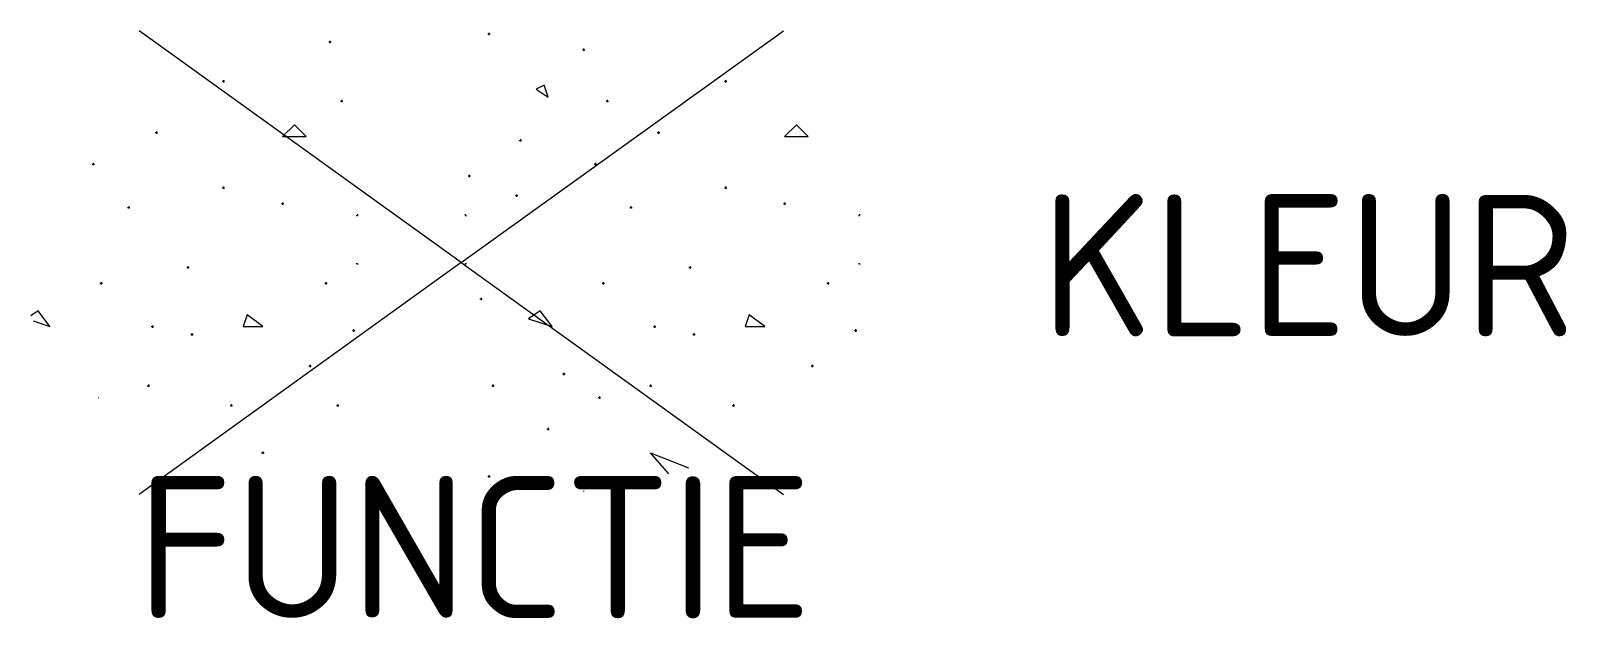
# Model space of a CAD drawing. Extents: x -5.5 to 14, y -4.5 to 3.
import ezdxf
from ezdxf.enums import TextEntityAlignment as Align

# ---------------------------------------------------------------- set-up
doc = ezdxf.new("R2010")
doc.units = 0
doc.styles.add('NLCS-ISO', font='NLCS-ISO.ttf')

msp = doc.modelspace()

# ---------------------------------------------------------------- linework, layer by layer
for p, q in [((-0.049, 0.036), (-4.133, 2.976)), ((-0.049, 0.036), (4.035, 2.976)), ((0.286, 2.934), (0.316, 2.934)), ((0.301, 2.949), (0.301, 2.919)), ((-1.731, 2.834), (-1.701, 2.834)), ((-1.716, 2.849), (-1.716, 2.819)), ((1.486, 2.734), (1.516, 2.734)), ((1.501, 2.749), (1.501, 2.719)), ((-3.066, 2.349), (-3.066, 2.319)), ((3.301, 2.349), (3.301, 2.319)), ((-3.081, 2.334), (-3.051, 2.334)), ((1.001, 2.284), (0.901, 2.234)), ((0.901, 2.234), (1.051, 2.134)), ((1.051, 2.134), (1.001, 2.284)), ((3.286, 2.334), (3.316, 2.334)), ((-1.581, 2.084), (-1.551, 2.084)), ((-1.566, 2.099), (-1.566, 2.069)), ((1.786, 2.084), (1.816, 2.084)), ((1.801, 2.099), (1.801, 2.069)), ((-2.166, 1.784), (-2.316, 1.634)), ((-2.016, 1.634), (-2.166, 1.784)), ((4.201, 1.784), (4.051, 1.634)), ((4.351, 1.634), (4.201, 1.784)), ((-3.931, 1.684), (-3.901, 1.684)), ((-3.916, 1.699), (-3.916, 1.669)), ((-2.316, 1.634), (-2.016, 1.634)), ((0.686, 1.584), (0.716, 1.584)), ((0.701, 1.599), (0.701, 1.569)), ((2.436, 1.684), (2.466, 1.684)), ((2.451, 1.699), (2.451, 1.669)), ((4.051, 1.634), (4.351, 1.634)), ((-4.731, 1.284), (-4.701, 1.284)), ((-4.716, 1.299), (-4.716, 1.269)), ((1.636, 1.284), (1.666, 1.284)), ((1.651, 1.299), (1.651, 1.269)), ((-3.081, 0.984), (-3.051, 0.984)), ((-3.066, 0.999), (-3.066, 0.969)), ((0.036, 1.134), (0.066, 1.134)), ((0.051, 1.149), (0.051, 1.119)), ((3.286, 0.984), (3.316, 0.984)), ((3.301, 0.999), (3.301, 0.969)), ((-2.331, 0.784), (-2.301, 0.784)), ((-2.316, 0.799), (-2.316, 0.769)), ((0.636, 0.884), (0.666, 0.884)), ((0.651, 0.899), (0.651, 0.869)), ((4.036, 0.784), (4.066, 0.784)), ((4.051, 0.799), (4.051, 0.769)), ((-4.281, 0.734), (-4.251, 0.734)), ((-4.266, 0.749), (-4.266, 0.719)), ((-1.381, 0.634), (-1.366, 0.634)), ((-1.366, 0.649), (-1.366, 0.634)), ((0.001, 0.649), (0.001, 0.634)), ((0.001, 0.634), (0.016, 0.634)), ((2.086, 0.734), (2.116, 0.734)), ((2.101, 0.749), (2.101, 0.719)), ((4.986, 0.634), (5.001, 0.634)), ((5.001, 0.649), (5.001, 0.634)), ((-0.049, 0.036), (-4.133, -2.905)), ((-1.381, 0.024), (-1.366, 0.024)), ((-1.366, 0.024), (-1.366, 0.009)), ((-0.049, 0.036), (4.035, -2.905)), ((0.001, 0.024), (0.016, 0.024)), ((0.001, 0.024), (0.001, 0.009)), ((4.986, 0.024), (5.001, 0.024)), ((5.001, 0.024), (5.001, 0.009)), ((-3.531, -0.026), (-3.501, -0.026)), ((-3.516, -0.011), (-3.516, -0.041)), ((2.836, -0.026), (2.866, -0.026)), ((2.851, -0.011), (2.851, -0.041)), ((-4.631, -0.226), (-4.601, -0.226)), ((-4.616, -0.211), (-4.616, -0.241)), ((-1.781, -0.226), (-1.751, -0.226)), ((-1.766, -0.211), (-1.766, -0.241)), ((1.736, -0.226), (1.766, -0.226)), ((1.751, -0.211), (1.751, -0.241)), ((4.586, -0.226), (4.616, -0.226)), ((4.601, -0.211), (4.601, -0.241)), ((-5.416, -0.576), (-5.509, -0.638)), ((-5.266, -0.776), (-5.416, -0.576)), ((0.186, -0.426), (0.216, -0.426)), ((0.201, -0.411), (0.201, -0.441)), ((0.951, -0.576), (0.801, -0.676)), ((1.101, -0.776), (0.951, -0.576)), ((-5.48, -0.704), (-5.266, -0.776)), ((-3.981, -0.776), (-3.951, -0.776)), ((-3.966, -0.761), (-3.966, -0.791)), ((-2.766, -0.626), (-2.816, -0.776)), ((-2.816, -0.776), (-2.566, -0.776)), ((-2.566, -0.776), (-2.766, -0.626)), ((0.801, -0.676), (1.101, -0.776)), ((2.386, -0.776), (2.416, -0.776)), ((2.401, -0.761), (2.401, -0.791)), ((3.601, -0.626), (3.551, -0.776)), ((3.551, -0.776), (3.801, -0.776)), ((3.801, -0.776), (3.601, -0.626)), ((-3.481, -0.876), (-3.451, -0.876)), ((-3.466, -0.861), (-3.466, -0.891)), ((-1.431, -0.826), (-1.401, -0.826)), ((-1.416, -0.811), (-1.416, -0.841)), ((2.886, -0.876), (2.916, -0.876)), ((2.901, -0.861), (2.901, -0.891)), ((4.936, -0.826), (4.966, -0.826)), ((4.951, -0.811), (4.951, -0.841)), ((-1.981, -1.276), (-1.951, -1.276)), ((-1.966, -1.261), (-1.966, -1.291)), ((1.251, -1.361), (1.251, -1.391)), ((4.386, -1.276), (4.416, -1.276)), ((4.401, -1.261), (4.401, -1.291)), ((-4.031, -1.526), (-4.001, -1.526)), ((-4.016, -1.511), (-4.016, -1.541)), ((0.336, -1.526), (0.366, -1.526)), ((0.351, -1.511), (0.351, -1.541)), ((1.236, -1.376), (1.266, -1.376)), ((2.336, -1.526), (2.366, -1.526)), ((2.351, -1.511), (2.351, -1.541)), ((-4.666, -1.661), (-4.666, -1.665)), ((-4.652, -1.676), (-4.651, -1.676)), ((1.686, -1.676), (1.716, -1.676)), ((1.701, -1.661), (1.701, -1.691)), ((-2.981, -1.776), (-2.951, -1.776)), ((-2.966, -1.761), (-2.966, -1.791)), ((-1.631, -1.776), (-1.601, -1.776)), ((-1.616, -1.761), (-1.616, -1.791)), ((3.386, -1.776), (3.416, -1.776)), ((3.401, -1.761), (3.401, -1.791)), ((1.036, -2.076), (1.066, -2.076)), ((1.051, -2.061), (1.051, -2.091)), ((-2.581, -2.376), (-2.551, -2.376)), ((-2.566, -2.361), (-2.566, -2.391)), ((2.581, -2.644), (2.351, -2.376)), ((2.351, -2.376), (2.832, -2.568)), ((0.286, -2.676), (0.316, -2.676)), ((0.301, -2.661), (0.301, -2.691)), ((-1.731, -2.776), (-1.701, -2.776)), ((-1.716, -2.761), (-1.716, -2.791)), ((1.501, -2.861), (1.501, -2.866))]:
    msp.add_line(p, q)

# ---------------------------------------------------------------- texts
at = {"style": 'NLCS-ISO'}
msp.add_attdef('KLEUR', text='', height=1.8, dxfattribs=at).set_placement((7.3, 0), align=Align.MIDDLE_LEFT)
at = {"style": 'NLCS-ISO', "flags": 1}
msp.add_attdef('FUNCTIE', text='', height=1.8, dxfattribs=at).set_placement((0.117, -3.575), align=Align.MIDDLE_CENTER)

doc.saveas('drawing.dxf')
